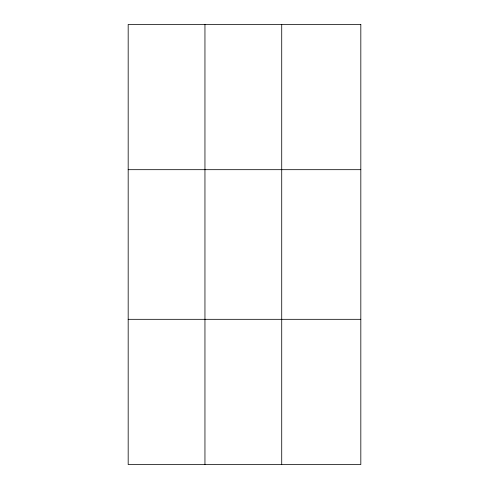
<?xml version="1.0" encoding="UTF-8"?>
<svg xmlns="http://www.w3.org/2000/svg" width="489" height="489" viewBox="0 0 489 489"><rect width="100%" height="100%" fill="white"/><g stroke="black" fill="none" stroke-linecap="round" stroke-linejoin="round"><path stroke-width="0.73" d="M204.952 464.55L204.952 24.45M281.719 464.55L281.719 24.45M128.179 169.683L360.821 169.683M128.179 319.317L360.821 319.317M360.821 24.45L360.821 464.55L128.179 464.55L128.179 24.45L360.821 24.45"/></g></svg>
